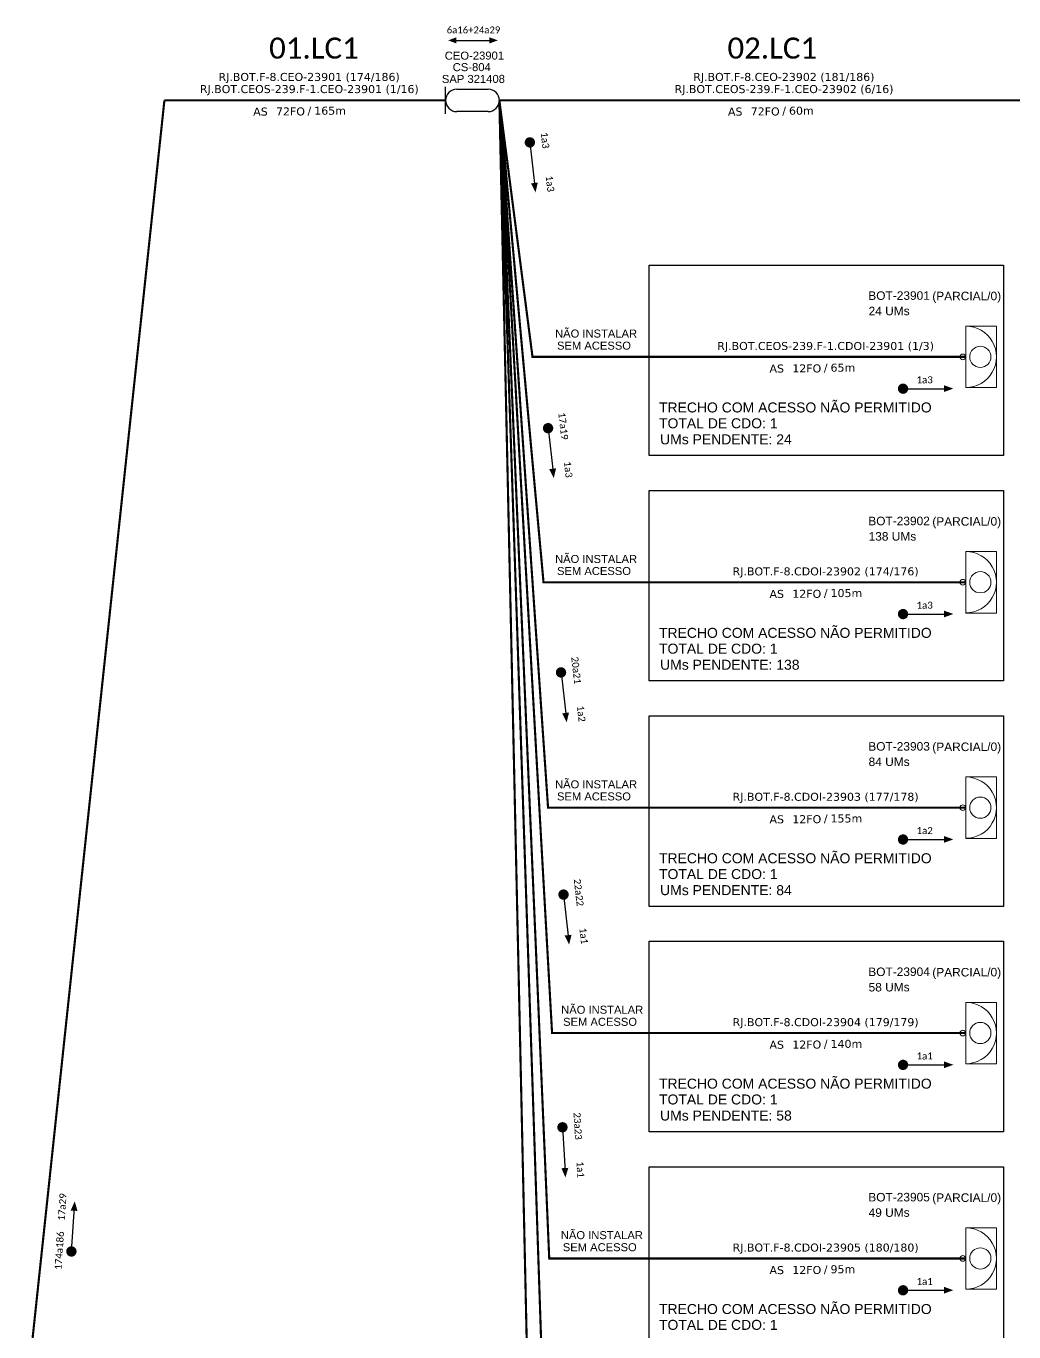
# Model space of a CAD drawing. Header units: millimetres. Extents: x 3557 to 4097, y -655 to 250.
# Drawn here: x 3589.1 to 3805, y -344.2 to -58.8 of the extents above; entities that cross this region are included whole.
import ezdxf
from ezdxf.enums import TextEntityAlignment as Align

# ---------------------------------------------------------------- set-up
doc = ezdxf.new("R2010")
doc.units = ezdxf.units.MM
for name, color, linetype, lineweight in [("20.0-LEGENDA DOS CDO'S", 1, 'Continuous', 0), ('20.2-CDO_POSTE', 1, 'Continuous', 5), ('40.1-ETIQUETAS', 1, 'Continuous', 20)]:
    doc.layers.add(name, color=color, linetype=linetype, lineweight=lineweight)
for name, color, linetype in [('20.4-CEOS', 1, 'Continuous'), ('CAP a instalar', 1, 'Continuous'), ('SETA', 7, 'Continuous')]:
    doc.layers.add(name, color=color, linetype=linetype)
doc.styles.add('ARIAL', font='arial.ttf')
doc.styles.add('siredit', font='verdana.ttf')
doc.linetypes.add('FENCELINE1', pattern='A,0.25,-0.1,[133,ltypeshp.shx,S=0.1,R=0,X=-0.1,Y=0],-0.1,1', length=1.45)

# ---------------------------------------------------------------- blocks, each defined once
blk = doc.blocks.new('ETIQUETA_RS5F')
at = {"layer": '40.1-ETIQUETAS', "color": 0, "style": 'siredit'}
blk.add_text('/', height=1.5, dxfattribs=at).set_placement((1.55, -1.95), align=Align.MIDDLE_RIGHT)
for tag, p in [('ETIQUETA_R_SECUNDARIA', (1.18, 2.1)), ('ETIQUETA_R_PRIMARIA', (1.18, 4.1)), ('F_ATIVAS/F_MORTAS', (1.11, -4.24))]:
    blk.add_attdef(tag, text='', height=1.5, dxfattribs=at).set_placement(p, align=Align.MIDDLE_CENTER)
for tag, p in [('TIPO_CABO', (-6.62, -2.12)), ('CAP_CABO', (0.37, -2.09))]:
    blk.add_attdef(tag, text='', height=1.5, dxfattribs=at).set_placement(p, align=Align.MIDDLE_RIGHT)
blk.add_attdef('METROS', text='', height=1.5, dxfattribs=at).set_placement((2.11, -1.95), align=Align.MIDDLE_LEFT)
for tag, p in [('FUSÃO_1', (0.82, -8.39)), ('FUSÃO_2', (0.82, -10.6)), ('FUSÃO_3', (0.82, -12.93)), ('FUSÃO_4', (0.82, -15.14)), ('FUSÃO_5', (0.82, -17.16))]:
    blk.add_attdef(tag, text='', height=1.5, dxfattribs=at).set_placement(p, align=Align.CENTER)
blk = doc.blocks.new('CEO')
at = {"layer": '20.4-CEOS'}
for p, q in [((-6.19, -0.53), (-6.19, 5.68)), ((-3.61, 5.15), (3.61, 5.15)), ((3.61, 0), (-3.61, 0))]:
    blk.add_line(p, q, dxfattribs=at)
for centre, start, end in [((-3.61, 2.58), 90, 270), ((3.61, 2.58), 270, 90)]:
    blk.add_arc(centre, 2.58, start, end, dxfattribs=at)
blk = doc.blocks.new('CDOE-TEXTO PADRÃO')
at = {"layer": "20.0-LEGENDA DOS CDO'S", "color": 0, "style": 'ARIAL'}
for tag, p in [('CDO_N', (0.49, 7.39)), ('CORDOALHA', (0.5, 4.33)), ('SAP', (0.51, 1.67)), ('SPLITER_1', (0.59, -0.91)), ('SPLITER_2', (0.6, -3.55)), ('(XX-XX_F)S', (0.54, -8.29)), ('(XX-XX_L)S', (0.55, -10.83)), ('UMS', (0.55, -13.15))]:
    blk.add_attdef(tag, p, '', height=1.7, rotation=0.118, dxfattribs=at)
blk.add_attdef('FIBRAS_UTILIZADAS', text='', height=1.7, rotation=0.118, dxfattribs=at).set_placement((19.77, 7.43), align=Align.CENTER)

msp = doc.modelspace()

# ---------------------------------------------------------------- linework, layer by layer
at = {"const_width": 1.13}
for points in [[(3699.14, -83.64, -1), (3699.27, -84.76, -1)], [(3703.12, -146.11, -1), (3703.25, -147.23, -1)], [(3705.95, -199.5, -1), (3706.08, -200.62, -1)], [(3706.5, -248.06, -1), (3706.63, -249.19, -1)], [(3706.3, -298.93, -1), (3706.36, -300.05, -1)]]:
    msp.add_lwpolyline(points, format="xyb", close=True, dxfattribs=at)
at = {"color": 3, "elevation": 2}
for points in [[(3725.3, -111.02), (3802.77, -111.02), (3802.77, -152.66), (3725.3, -152.66)], [(3725.3, -160.29), (3802.77, -160.29), (3802.77, -201.93), (3725.3, -201.93)], [(3725.3, -209.56), (3802.77, -209.56), (3802.77, -251.2), (3725.3, -251.2)], [(3725.3, -258.83), (3802.77, -258.83), (3802.77, -300.47), (3725.3, -300.47)], [(3725.3, -308.1), (3802.77, -308.1), (3802.77, -349.74), (3725.3, -349.74)]]:
    msp.add_lwpolyline(points, close=True, dxfattribs=at)
at = {"const_width": 1.13, "elevation": 2}
for points in [[(3780.22, -138.04, 1), (3781.34, -138.04, 1)], [(3780.22, -187.31, 1), (3781.34, -187.31, 1)], [(3780.22, -236.58, 1), (3781.34, -236.58, 1)], [(3780.22, -285.85, 1), (3781.34, -285.85, 1)], [(3598.95, -327.2, 1), (3599.03, -326.07, 1)], [(3780.22, -335.12, 1), (3781.34, -335.12, 1)]]:
    msp.add_lwpolyline(points, format="xyb", close=True, dxfattribs=at)
at = {"layer": '40.1-ETIQUETAS', "color": 8}
for p, q in [((3794.48, -137.79, 2), (3794.48, -124.37, 2)), ((3794.48, -187.06, 2), (3794.48, -173.64, 2)), ((3794.48, -236.33, 2), (3794.48, -222.91, 2)), ((3794.48, -285.6, 2), (3794.48, -272.18, 2)), ((3794.48, -334.87, 2), (3794.48, -321.45, 2))]:
    msp.add_line(p, q, dxfattribs=at)
at = {"layer": '40.1-ETIQUETAS', "color": 8, "elevation": 2}
for points in [[(3794.48, -124.37), (3801.2, -124.37), (3801.2, -137.81), (3794.48, -137.81)], [(3794.48, -173.64), (3801.2, -173.64), (3801.2, -187.08), (3794.48, -187.08)], [(3794.48, -222.91), (3801.2, -222.91), (3801.2, -236.35), (3794.48, -236.35)], [(3794.48, -272.18), (3801.2, -272.18), (3801.2, -285.62), (3794.48, -285.62)], [(3794.48, -321.45), (3801.2, -321.45), (3801.2, -334.89), (3794.48, -334.89)]]:
    msp.add_lwpolyline(points, close=True, dxfattribs=at)
at = {"layer": '40.1-ETIQUETAS', "color": 8}
for centre, major_axis, start_param, end_param in [((3794.48, -131.08, 2), (-4.74, 4.74), 2.356194, 5.497787), ((3793.86, -131.08, 2), (-0.439, 0.439), 2.356194490191767, 8.639379797371353), ((3797.67, -131.08, 2), (1.64, 1.64), 3.926991, 10.210176), ((3794.48, -180.35, 2), (-4.74, 4.74), 2.356194, 5.497787), ((3793.86, -180.35, 2), (-0.439, 0.439), 2.356194490191767, 8.639379797371353), ((3797.67, -180.35, 2), (1.64, 1.64), 3.926991, 10.210176), ((3794.48, -229.62, 2), (-4.74, 4.74), 2.356194, 5.497787), ((3797.67, -229.62, 2), (1.64, 1.64), 3.926991, 10.210176), ((3793.86, -229.62, 2), (-0.439, 0.439), 2.356194490191767, 8.639379797371353), ((3794.48, -278.89, 2), (-4.74, 4.74), 2.356194, 5.497787), ((3797.67, -278.89, 2), (1.64, 1.64), 3.926991, 10.210176), ((3793.86, -278.89, 2), (-0.439, 0.439), 2.356194490191767, 8.639379797371353), ((3794.48, -328.16, 2), (-4.74, 4.74), 2.356194, 5.497787), ((3793.86, -328.16, 2), (-0.439, 0.439), 2.356194490191767, 8.639379797371353), ((3797.67, -328.16, 2), (1.64, 1.64), 3.926991, 10.210176)]:
    msp.add_ellipse(centre, major_axis=major_axis, ratio=1, start_param=start_param, end_param=end_param, dxfattribs=at)
at = {"layer": 'CAP a instalar', "linetype": 'FENCELINE1', "ltscale": 7, "const_width": 0.467, "elevation": 2}
for points in [[(3589.32, -356.72), (3619.32, -75.02)], [(3680.79, -75.02), (3619.32, -75.02)], [(3692.54, -75.02), (3807.95, -75.02)], [(3692.54, -75.02), (3702.72, -377.43), (3772.87, -377.43)]]:
    msp.add_lwpolyline(points, dxfattribs=at)
at = {"layer": 'CAP a instalar', "color": 8, "linetype": 'FENCELINE1', "ltscale": 7, "const_width": 0.467, "elevation": 2}
for points in [[(3692.54, -75.02), (3699.78, -131.08), (3794.48, -131.08)], [(3692.54, -75.02), (3702.19, -180.35), (3794.48, -180.35)], [(3692.54, -75.02), (3703.18, -229.62), (3794.48, -229.62)], [(3692.54, -75.02), (3704.06, -278.89), (3794.48, -278.89)], [(3692.54, -75.02), (3703.44, -328.16), (3794.48, -328.16)], [(3692.54, -75.02), (3700.29, -426.7), (3794.48, -426.7)]]:
    msp.add_lwpolyline(points, dxfattribs=at)
at = {"layer": 'SETA', "elevation": 2}
for points in [[(3682.47, -61.91), (3691.07, -61.91)], [(3780.78, -138.04), (3790.48, -138.04)], [(3780.78, -187.31), (3790.48, -187.31)], [(3780.78, -236.58), (3790.48, -236.58)], [(3780.78, -285.85), (3790.48, -285.85)], [(3598.99, -326.63), (3599.65, -316.96)], [(3780.78, -335.12), (3790.48, -335.12)]]:
    msp.add_lwpolyline(points, dxfattribs=at)
at = {"layer": 'SETA'}
for points in [[(3699.2, -84.2), (3700.31, -93.83)], [(3703.18, -146.67), (3704.29, -156.31)], [(3706.02, -200.06), (3707.12, -209.69)], [(3706.56, -248.63), (3707.66, -258.26)], [(3706.33, -299.49), (3706.92, -309.17)]]:
    msp.add_lwpolyline(points, dxfattribs=at)
for points in [[(3683.16, -61.23, 2), (3681.33, -61.9, 2), (3683.16, -62.57, 2)], [(3690.38, -61.23, 2), (3692.21, -61.9, 2), (3690.38, -62.57, 2)], [(3699.46, -93.15), (3700.44, -95.12), (3700.95, -92.98)], [(3789.7, -137.27, 2), (3791.77, -138.02, 2), (3789.7, -138.77, 2)], [(3703.44, -155.62), (3704.42, -157.59), (3704.93, -155.45)], [(3789.7, -186.54, 2), (3791.77, -187.29, 2), (3789.7, -188.04, 2)], [(3706.27, -209), (3707.25, -210.97), (3707.76, -208.83)], [(3789.7, -235.81, 2), (3791.77, -236.56, 2), (3789.7, -237.31, 2)], [(3706.81, -257.57), (3707.79, -259.54), (3708.31, -257.4)], [(3789.7, -285.08, 2), (3791.77, -285.83, 2), (3789.7, -286.58, 2)], [(3706.1, -308.44), (3706.98, -310.46), (3707.61, -308.35)], [(3598.83, -317.68, 2), (3599.72, -315.67, 2), (3600.33, -317.78, 2)], [(3789.7, -334.35, 2), (3791.77, -335.1, 2), (3789.7, -335.85, 2)]]:
    msp.add_solid(points, dxfattribs=at)

# ---------------------------------------------------------------- block references
at = {"color": 2, "xscale": 0.9491411289217663, "yscale": 0.9491411289217663, "zscale": 0.9491411289217663}
msp.add_blockref('CEO', (3686.67, -77.46, 2), dxfattribs=at)
at = {"layer": '20.2-CDO_POSTE', "color": 0}
ref = msp.add_blockref('CDOE-TEXTO PADRÃO', (3680.49, -73.12, 2), dxfattribs=dict(at, xscale=1.034482322246155, yscale=1.034482322246155, zscale=1.034482322246155))
ref.add_attrib('CDO_N', 'CEO-23901', (3680.6, -66.12, 2), dxfattribs={"layer": "20.0-LEGENDA DOS CDO'S", "color": 0, "height": 1.758, "rotation": 0.118, "style": 'ARIAL'})
ref.add_attrib('CORDOALHA', 'CS-804', (3682.34, -68.63, 2), dxfattribs={"layer": "20.0-LEGENDA DOS CDO'S", "color": 0, "height": 1.758, "rotation": 0.118, "style": 'ARIAL'})
ref.add_attrib('SAP', 'SAP 321408', (3679.97, -71.22, 2), dxfattribs={"layer": "20.0-LEGENDA DOS CDO'S", "color": 0, "height": 1.758, "rotation": 0.118, "style": 'ARIAL'})
at = {"layer": '40.1-ETIQUETAS'}
ref = msp.add_blockref('ETIQUETA_RS5F', (3649.61, -74.99, 2), dxfattribs=dict(at, xscale=1.16639998499977, yscale=1.16639998499977, zscale=1.16639998499977))
ref.add_attrib('ETIQUETA_R_PRIMARIA', 'RJ.BOT.F-8.CEO-23901 (174/186)', dxfattribs={"color": 0, "height": 1.7496, "style": 'siredit'}).set_placement((3650.95, -69.89, 2), align=Align.MIDDLE_CENTER)
ref.add_attrib('ETIQUETA_R_SECUNDARIA', 'RJ.BOT.CEOS-239.F-1.CEO-23901 (1/16)', dxfattribs={"color": 0, "height": 1.7496, "style": 'siredit'}).set_placement((3650.99, -72.54, 2), align=Align.MIDDLE_CENTER)
ref.add_attrib('TIPO_CABO', 'AS', dxfattribs={"color": 0, "height": 1.75, "style": 'siredit'}).set_placement((3641.9, -77.46, 2), align=Align.MIDDLE_RIGHT)
ref.add_attrib('CAP_CABO', '72FO', dxfattribs={"color": 0, "height": 1.75, "style": 'siredit'}).set_placement((3650.04, -77.43, 2), align=Align.MIDDLE_RIGHT)
ref.add_attrib('METROS', '165m', dxfattribs={"color": 0, "height": 1.75, "style": 'siredit'}).set_placement((3652.08, -77.27, 2), align=Align.MIDDLE_LEFT)
ref = msp.add_blockref('ETIQUETA_RS5F', (3753.38, -74.99, 2), dxfattribs=dict(at, xscale=1.16639998499977, yscale=1.16639998499977, zscale=1.16639998499977))
ref.add_attrib('ETIQUETA_R_PRIMARIA', 'RJ.BOT.F-8.CEO-23902 (181/186)', dxfattribs={"color": 0, "height": 1.7496, "style": 'siredit'}).set_placement((3754.72, -69.89, 2), align=Align.MIDDLE_CENTER)
ref.add_attrib('ETIQUETA_R_SECUNDARIA', 'RJ.BOT.CEOS-239.F-1.CEO-23902 (6/16)', dxfattribs={"color": 0, "height": 1.7496, "style": 'siredit'}).set_placement((3754.76, -72.54, 2), align=Align.MIDDLE_CENTER)
ref.add_attrib('TIPO_CABO', 'AS', dxfattribs={"color": 0, "height": 1.75, "style": 'siredit'}).set_placement((3745.67, -77.46, 2), align=Align.MIDDLE_RIGHT)
ref.add_attrib('CAP_CABO', '72FO', dxfattribs={"color": 0, "height": 1.75, "style": 'siredit'}).set_placement((3753.81, -77.43, 2), align=Align.MIDDLE_RIGHT)
ref.add_attrib('METROS', '60m', dxfattribs={"color": 0, "height": 1.75, "style": 'siredit'}).set_placement((3755.85, -77.27, 2), align=Align.MIDDLE_LEFT)
at = {"layer": '40.1-ETIQUETAS', "color": 8}
ref = msp.add_blockref('CDOE-TEXTO PADRÃO', (3781.18, -131.12, 2), dxfattribs=dict(at, xscale=1.09648293559315, yscale=1.09648293559315, zscale=1.09648293559315))
ref.add_attrib('CDO_N', 'BOT-23901', (3773.18, -118.63, 2), dxfattribs={"layer": "20.0-LEGENDA DOS CDO'S", "color": 0, "height": 1.864, "rotation": 0.118, "style": 'ARIAL'})
ref.add_attrib('CORDOALHA', '24 UMs', (3773.25, -121.99, 2), dxfattribs={"layer": "20.0-LEGENDA DOS CDO'S", "color": 0, "height": 1.864, "rotation": 0.118, "style": 'ARIAL'})
ref.add_attrib('FIBRAS_UTILIZADAS', '           (PARCIAL/0)', dxfattribs={"layer": "20.0-LEGENDA DOS CDO'S", "color": 0, "height": 1.8639, "rotation": 0.118, "style": 'ARIAL'}).set_placement((3790.72, -118.72, 2), align=Align.CENTER)
ref = msp.add_blockref('ETIQUETA_RS5F', (3762.47, -131.16, 2), dxfattribs=dict(at, xscale=1.16639998499977, yscale=1.16639998499977, zscale=1.16639998499977))
ref.add_attrib('ETIQUETA_R_SECUNDARIA', 'RJ.BOT.CEOS-239.F-1.CDOI-23901 (1/3)', dxfattribs={"color": 0, "height": 1.7496, "style": 'siredit'}).set_placement((3763.85, -128.7, 2), align=Align.MIDDLE_CENTER)
ref.add_attrib('TIPO_CABO', 'AS', dxfattribs={"color": 0, "height": 1.75, "style": 'siredit'}).set_placement((3754.75, -133.63, 2), align=Align.MIDDLE_RIGHT)
ref.add_attrib('CAP_CABO', '12FO', dxfattribs={"color": 0, "height": 1.75, "style": 'siredit'}).set_placement((3762.9, -133.6, 2), align=Align.MIDDLE_RIGHT)
ref.add_attrib('METROS', '65m', dxfattribs={"color": 0, "height": 1.75, "style": 'siredit'}).set_placement((3764.93, -133.44, 2), align=Align.MIDDLE_LEFT)
ref = msp.add_blockref('CDOE-TEXTO PADRÃO', (3781.18, -180.39, 2), dxfattribs=dict(at, xscale=1.09648293559315, yscale=1.09648293559315, zscale=1.09648293559315))
ref.add_attrib('CDO_N', 'BOT-23902', (3773.18, -167.9, 2), dxfattribs={"layer": "20.0-LEGENDA DOS CDO'S", "color": 0, "height": 1.864, "rotation": 0.118, "style": 'ARIAL'})
ref.add_attrib('CORDOALHA', '138 UMs', (3773.25, -171.26, 2), dxfattribs={"layer": "20.0-LEGENDA DOS CDO'S", "color": 0, "height": 1.864, "rotation": 0.118, "style": 'ARIAL'})
ref.add_attrib('FIBRAS_UTILIZADAS', '           (PARCIAL/0)', dxfattribs={"layer": "20.0-LEGENDA DOS CDO'S", "color": 0, "height": 1.8639, "rotation": 0.118, "style": 'ARIAL'}).set_placement((3790.72, -167.99, 2), align=Align.CENTER)
ref = msp.add_blockref('ETIQUETA_RS5F', (3762.47, -180.43, 2), dxfattribs=dict(at, xscale=1.16639998499977, yscale=1.16639998499977, zscale=1.16639998499977))
ref.add_attrib('ETIQUETA_R_SECUNDARIA', 'RJ.BOT.F-8.CDOI-23902 (174/176)', dxfattribs={"color": 0, "height": 1.7496, "style": 'siredit'}).set_placement((3763.85, -177.97, 2), align=Align.MIDDLE_CENTER)
ref.add_attrib('TIPO_CABO', 'AS', dxfattribs={"color": 0, "height": 1.75, "style": 'siredit'}).set_placement((3754.75, -182.9, 2), align=Align.MIDDLE_RIGHT)
ref.add_attrib('CAP_CABO', '12FO', dxfattribs={"color": 0, "height": 1.75, "style": 'siredit'}).set_placement((3762.9, -182.87, 2), align=Align.MIDDLE_RIGHT)
ref.add_attrib('METROS', '105m', dxfattribs={"color": 0, "height": 1.75, "style": 'siredit'}).set_placement((3764.93, -182.71, 2), align=Align.MIDDLE_LEFT)
ref = msp.add_blockref('CDOE-TEXTO PADRÃO', (3781.18, -229.66, 2), dxfattribs=dict(at, xscale=1.09648293559315, yscale=1.09648293559315, zscale=1.09648293559315))
ref.add_attrib('CDO_N', 'BOT-23903', (3773.18, -217.17, 2), dxfattribs={"layer": "20.0-LEGENDA DOS CDO'S", "color": 0, "height": 1.864, "rotation": 0.118, "style": 'ARIAL'})
ref.add_attrib('CORDOALHA', '84 UMs', (3773.25, -220.53, 2), dxfattribs={"layer": "20.0-LEGENDA DOS CDO'S", "color": 0, "height": 1.864, "rotation": 0.118, "style": 'ARIAL'})
ref.add_attrib('FIBRAS_UTILIZADAS', '           (PARCIAL/0)', dxfattribs={"layer": "20.0-LEGENDA DOS CDO'S", "color": 0, "height": 1.8639, "rotation": 0.118, "style": 'ARIAL'}).set_placement((3790.72, -217.26, 2), align=Align.CENTER)
ref = msp.add_blockref('ETIQUETA_RS5F', (3762.47, -229.7, 2), dxfattribs=dict(at, xscale=1.16639998499977, yscale=1.16639998499977, zscale=1.16639998499977))
ref.add_attrib('ETIQUETA_R_SECUNDARIA', 'RJ.BOT.F-8.CDOI-23903 (177/178)', dxfattribs={"color": 0, "height": 1.7496, "style": 'siredit'}).set_placement((3763.85, -227.24, 2), align=Align.MIDDLE_CENTER)
ref.add_attrib('TIPO_CABO', 'AS', dxfattribs={"color": 0, "height": 1.75, "style": 'siredit'}).set_placement((3754.75, -232.17, 2), align=Align.MIDDLE_RIGHT)
ref.add_attrib('CAP_CABO', '12FO', dxfattribs={"color": 0, "height": 1.75, "style": 'siredit'}).set_placement((3762.9, -232.14, 2), align=Align.MIDDLE_RIGHT)
ref.add_attrib('METROS', '155m', dxfattribs={"color": 0, "height": 1.75, "style": 'siredit'}).set_placement((3764.93, -231.98, 2), align=Align.MIDDLE_LEFT)
ref = msp.add_blockref('CDOE-TEXTO PADRÃO', (3781.18, -278.93, 2), dxfattribs=dict(at, xscale=1.09648293559315, yscale=1.09648293559315, zscale=1.09648293559315))
ref.add_attrib('CDO_N', 'BOT-23904', (3773.18, -266.44, 2), dxfattribs={"layer": "20.0-LEGENDA DOS CDO'S", "color": 0, "height": 1.864, "rotation": 0.118, "style": 'ARIAL'})
ref.add_attrib('CORDOALHA', '58 UMs', (3773.25, -269.8, 2), dxfattribs={"layer": "20.0-LEGENDA DOS CDO'S", "color": 0, "height": 1.864, "rotation": 0.118, "style": 'ARIAL'})
ref.add_attrib('FIBRAS_UTILIZADAS', '           (PARCIAL/0)', dxfattribs={"layer": "20.0-LEGENDA DOS CDO'S", "color": 0, "height": 1.8639, "rotation": 0.118, "style": 'ARIAL'}).set_placement((3790.72, -266.53, 2), align=Align.CENTER)
ref = msp.add_blockref('ETIQUETA_RS5F', (3762.47, -278.97, 2), dxfattribs=dict(at, xscale=1.16639998499977, yscale=1.16639998499977, zscale=1.16639998499977))
ref.add_attrib('ETIQUETA_R_SECUNDARIA', 'RJ.BOT.F-8.CDOI-23904 (179/179)', dxfattribs={"color": 0, "height": 1.7496, "style": 'siredit'}).set_placement((3763.85, -276.51, 2), align=Align.MIDDLE_CENTER)
ref.add_attrib('TIPO_CABO', 'AS', dxfattribs={"color": 0, "height": 1.75, "style": 'siredit'}).set_placement((3754.75, -281.44, 2), align=Align.MIDDLE_RIGHT)
ref.add_attrib('CAP_CABO', '12FO', dxfattribs={"color": 0, "height": 1.75, "style": 'siredit'}).set_placement((3762.9, -281.41, 2), align=Align.MIDDLE_RIGHT)
ref.add_attrib('METROS', '140m', dxfattribs={"color": 0, "height": 1.75, "style": 'siredit'}).set_placement((3764.93, -281.25, 2), align=Align.MIDDLE_LEFT)
ref = msp.add_blockref('CDOE-TEXTO PADRÃO', (3781.18, -328.2, 2), dxfattribs=dict(at, xscale=1.09648293559315, yscale=1.09648293559315, zscale=1.09648293559315))
ref.add_attrib('CDO_N', 'BOT-23905', (3773.18, -315.71, 2), dxfattribs={"layer": "20.0-LEGENDA DOS CDO'S", "color": 0, "height": 1.864, "rotation": 0.118, "style": 'ARIAL'})
ref.add_attrib('CORDOALHA', '49 UMs', (3773.25, -319.07, 2), dxfattribs={"layer": "20.0-LEGENDA DOS CDO'S", "color": 0, "height": 1.864, "rotation": 0.118, "style": 'ARIAL'})
ref.add_attrib('FIBRAS_UTILIZADAS', '           (PARCIAL/0)', dxfattribs={"layer": "20.0-LEGENDA DOS CDO'S", "color": 0, "height": 1.8639, "rotation": 0.118, "style": 'ARIAL'}).set_placement((3790.72, -315.8, 2), align=Align.CENTER)
ref = msp.add_blockref('ETIQUETA_RS5F', (3762.47, -328.24, 2), dxfattribs=dict(at, xscale=1.16639998499977, yscale=1.16639998499977, zscale=1.16639998499977))
ref.add_attrib('ETIQUETA_R_SECUNDARIA', 'RJ.BOT.F-8.CDOI-23905 (180/180)', dxfattribs={"color": 0, "height": 1.7496, "style": 'siredit'}).set_placement((3763.85, -325.78, 2), align=Align.MIDDLE_CENTER)
ref.add_attrib('TIPO_CABO', 'AS', dxfattribs={"color": 0, "height": 1.75, "style": 'siredit'}).set_placement((3754.75, -330.71, 2), align=Align.MIDDLE_RIGHT)
ref.add_attrib('CAP_CABO', '12FO', dxfattribs={"color": 0, "height": 1.75, "style": 'siredit'}).set_placement((3762.9, -330.68, 2), align=Align.MIDDLE_RIGHT)
ref.add_attrib('METROS', '95m', dxfattribs={"color": 0, "height": 1.75, "style": 'siredit'}).set_placement((3764.93, -330.52, 2), align=Align.MIDDLE_LEFT)

# ---------------------------------------------------------------- texts
at = {"color": 8, "linetype": 'Continuous', "style": 'ARIAL'}
for s, p in [('NÃO INSTALAR', (3704.71, -126.86)), ('SEM ACESSO', (3705.14, -129.5)), ('NÃO INSTALAR', (3704.71, -176.13)), ('SEM ACESSO', (3705.14, -178.77)), ('NÃO INSTALAR', (3704.71, -225.4)), ('SEM ACESSO', (3705.14, -228.04)), ('NÃO INSTALAR', (3706.05, -274.67)), ('SEM ACESSO', (3706.47, -277.31)), ('NÃO INSTALAR', (3705.98, -323.94)), ('SEM ACESSO', (3706.4, -326.58))]:
    msp.add_text(s, height=1.75, dxfattribs=at).set_placement(p)
at = {"color": 3, "style": 'ARIAL'}
for s, p in [('TRECHO COM ACESSO NÃO PERMITIDO', (3727.43, -143.23, 1.06)), ('TOTAL DE CDO: 1', (3727.43, -146.69, 1.06)), ('UMs PENDENTE: 24', (3727.67, -150.2, 1.06)), ('TRECHO COM ACESSO NÃO PERMITIDO', (3727.43, -192.5, 1.06)), ('TOTAL DE CDO: 1', (3727.43, -195.96, 1.06)), ('UMs PENDENTE: 138', (3727.67, -199.47, 1.06)), ('TRECHO COM ACESSO NÃO PERMITIDO', (3727.43, -241.77, 1.06)), ('TOTAL DE CDO: 1', (3727.43, -245.23, 1.06)), ('UMs PENDENTE: 84', (3727.67, -248.74, 1.06)), ('TRECHO COM ACESSO NÃO PERMITIDO', (3727.43, -291.04, 1.06)), ('TOTAL DE CDO: 1', (3727.43, -294.5, 1.06)), ('UMs PENDENTE: 58', (3727.67, -298.01, 1.06)), ('TRECHO COM ACESSO NÃO PERMITIDO', (3727.43, -340.31, 1.06)), ('TOTAL DE CDO: 1', (3727.43, -343.77, 1.06))]:
    msp.add_text(s, height=2.182, dxfattribs=at).set_placement(p)
at = {"attachment_point": 5}
for s, insert, char_height, width in [('\\C7;\\fCalibri|b0|i0|c0|p34;6a16+24a29', (3686.89, -59.62, 2), 1.5, 25.3588), ('\\C7;\\fCalibri|b0|i0|c0|p34;1a3', (3785.5, -136.1, 2), 1.5342, 28.6065), ('\\C7;\\fCalibri|b0|i0|c0|p34;1a3', (3785.5, -185.37, 2), 1.5342, 28.6065), ('\\C7;\\fCalibri|b0|i0|c0|p34;1a2', (3785.5, -234.64, 2), 1.5342, 28.6065), ('\\C7;\\fCalibri|b0|i0|c0|p34;1a1', (3785.5, -283.91, 2), 1.5342, 28.6065), ('\\C7;\\fCalibri|b0|i0|c0|p34;1a1', (3785.5, -333.18, 2), 1.5342, 28.6065)]:
    msp.add_mtext(s, dxfattribs=dict(at, insert=insert, char_height=char_height, width=width))
at = {"color": 3, "char_height": 4.6037, "width": 230.4002, "attachment_point": 5}
for s, insert in [('\\fCalibri|b0|i0|c0|p34;01.LC1', (3652, -63.61, 2)), ('\\fCalibri|b0|i0|c0|p34;02.LC1', (3752.19, -63.61, 2))]:
    msp.add_mtext(s, dxfattribs=dict(at, insert=insert))
at = {"char_height": 1.5342, "width": 28.6065, "attachment_point": 5}
for s, insert, rotation in [('\\C7;\\fCalibri|b0|i0|c0|p34;1a3', (3702.53, -83.75), 276.5223), ('\\C7;\\fCalibri|b0|i0|c0|p34;1a3', (3703.61, -93.24), 276.5223), ('\\C7;\\fCalibri|b0|i0|c0|p34;17a19', (3706.51, -146.22), 276.5223), ('\\C7;\\fCalibri|b0|i0|c0|p34;1a3', (3707.59, -155.71), 276.5223), ('\\C7;\\fCalibri|b0|i0|c0|p34;20a21', (3709.34, -199.61), 276.5223), ('\\C7;\\fCalibri|b0|i0|c0|p34;1a2', (3710.43, -209.09), 276.5223), ('\\C7;\\fCalibri|b0|i0|c0|p34;22a22', (3709.89, -248.18), 276.5223), ('\\C7;\\fCalibri|b0|i0|c0|p34;1a1', (3710.97, -257.66), 276.5223), ('\\C7;\\fCalibri|b0|i0|c0|p34;23a23', (3709.67, -299.22), 273.4716), ('\\C7;\\fCalibri|b0|i0|c0|p34;1a1', (3710.25, -308.75), 273.4716), ('{\\fCalibri|b0|i0|c0|p34;\\C7;17a29}', (3596.99, -316.91, 2), 86.1397), ('{\\fCalibri|b0|i0|c0|p34;\\C7;174a186}', (3596.35, -326.44, 2), 86.1397)]:
    msp.add_mtext(s, dxfattribs=dict(at, insert=insert, rotation=rotation))

doc.saveas('drawing.dxf')
